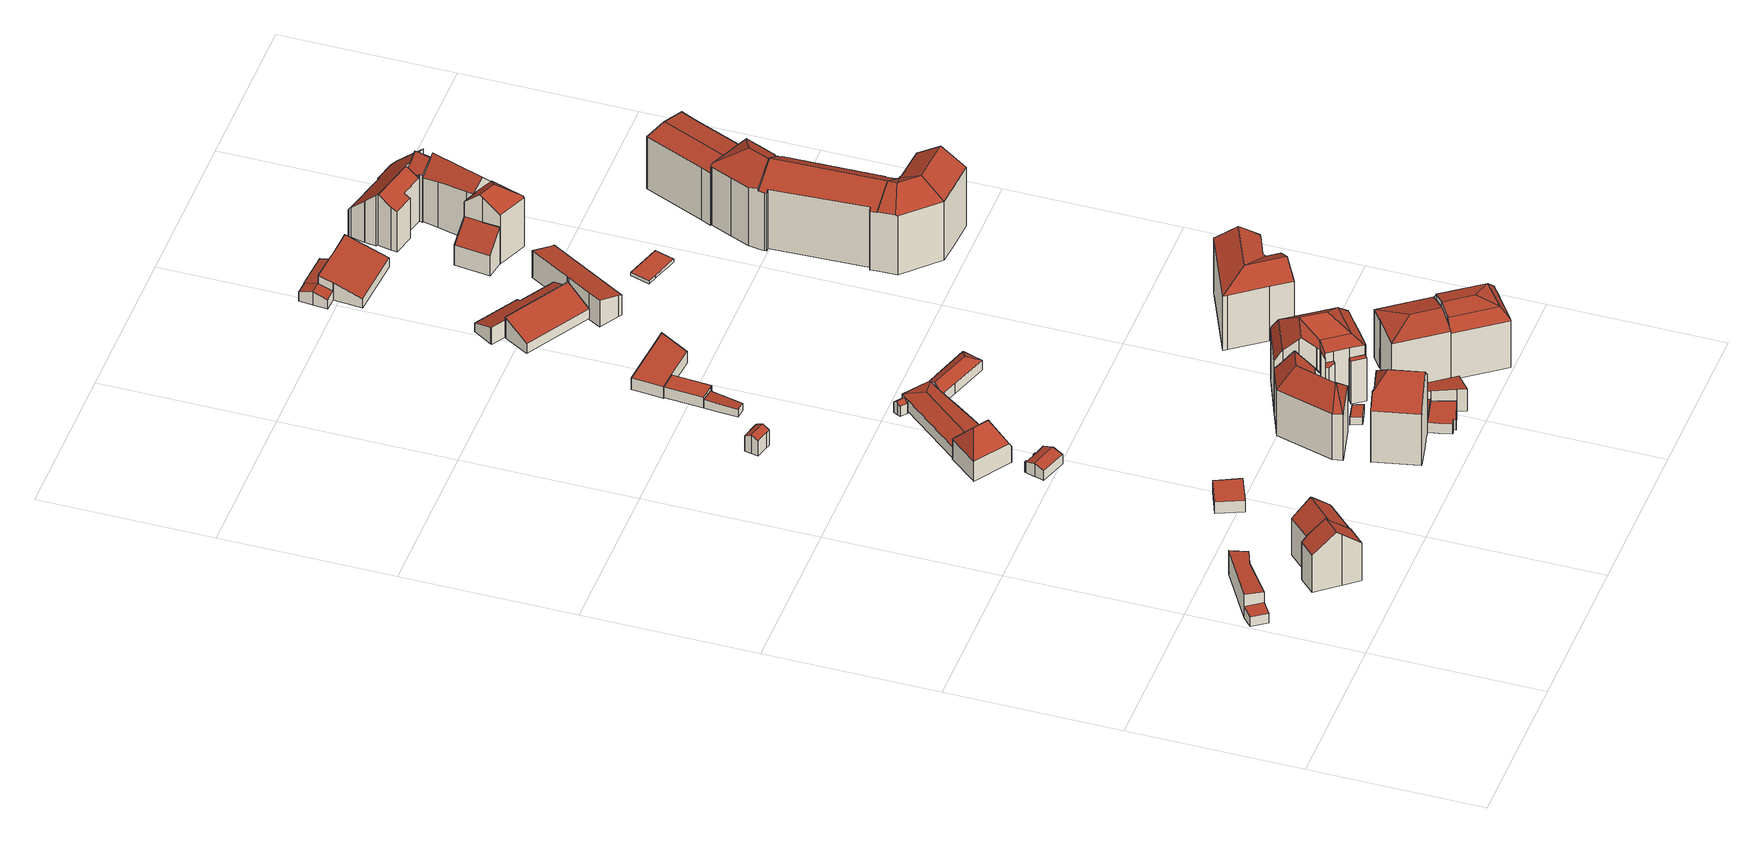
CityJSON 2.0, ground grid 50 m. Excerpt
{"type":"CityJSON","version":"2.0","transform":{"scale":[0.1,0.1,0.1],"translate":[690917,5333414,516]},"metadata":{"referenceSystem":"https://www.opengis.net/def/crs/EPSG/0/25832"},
"CityObjects":{
"building1":{"type":"Building","attributes":{"Gemeindeschluessel":"09162000","HoeheDach":"524.467","HoeheGrund":"516.421","Methode":"2000","NiedrigsteTraufeDesGebaeudes":"519.599","Geometrietyp2DReferenz":"3000","function":"31001_2000","roofType":"1000","measuredHeight":8.05},"geometry":[{"type":"MultiSurface","lod":"2","boundaries":[[[0,1,2,3,4]],[[5,3,2,6,7,8]],[[9,10,11,12]],[[13,14,10,9]],[[15,4,3,5]],[[5,8,13,9,12,16,15]],[[8,7,14,13]],[[17,11,10,14,7,6]],[[16,0,4,15]],[[12,11,17,1,0,16]],[[1,17,6,2]]],"semantics":{"surfaces":[{"type":"RoofSurface"},{"type":"WallSurface"},{"type":"GroundSurface"}],"values":[0,1,1,1,1,2,1,0,1,1,1]}}]},
"building2":{"type":"Building","attributes":{"Gemeindeschluessel":"09162000","HoeheDach":"535.260","HoeheGrund":"517.030","Methode":"2000","NiedrigsteTraufeDesGebaeudes":"529.413","Geometrietyp2DReferenz":"3000","function":"31001_1000","roofType":"3100","measuredHeight":18.23,"storeysAboveGround":1},"geometry":[{"type":"MultiSurface","lod":"2","boundaries":[[[18,19,20,21]],[[22,23,24,25,20,19]],[[26,27,28,29,30,23,22]],[[31,32,26,22,19,18]],[[33,30,34,35,36]],[[37,38,39,40,41,42,43,28,27]],[[29,43,42,41,44,34,30]],[[25,24,36,35,45,46,47]],[[30,33,36,24,23]],[[39,38,37,32,31,18,21,47,46,45,48,49,40]],[[37,27,26,32]],[[29,28,43]],[[34,44,41,40,49,48,45,35]],[[21,20,25,47]]],"semantics":{"surfaces":[{"type":"WallSurface"},{"type":"RoofSurface"},{"type":"GroundSurface"}],"values":[0,1,1,0,1,0,1,0,0,2,0,0,0,0]}}]},
"building3":{"type":"Building","attributes":{"Gemeindeschluessel":"09162000","HoeheDach":"520.704","HoeheGrund":"516.820","Methode":"1000","NiedrigsteTraufeDesGebaeudes":"520.704","Geometrietyp2DReferenz":"3000","function":"31001_2000","roofType":"1000","measuredHeight":3.88},"geometry":[{"type":"MultiSurface","lod":"2","boundaries":[[[50,51,52,53,54,55]],[[56,57,55,54]],[[58,59,57,56]],[[59,51,50,55,57]],[[58,52,51,59]],[[58,56,54,53,52]]],"semantics":{"surfaces":[{"type":"WallSurface"},{"type":"RoofSurface"},{"type":"GroundSurface"}],"values":[0,0,0,1,0,2]}}]},
"building4":{"type":"Building","attributes":{"Gemeindeschluessel":"09162000","HoeheDach":"521.294","HoeheGrund":"516.870","Methode":"1000","NiedrigsteTraufeDesGebaeudes":"520.237","Geometrietyp2DReferenz":"3000","function":"31001_9998","roofType":"3100","measuredHeight":4.42},"geometry":[{"type":"MultiSurface","lod":"2","boundaries":[[[60,61,62,63,64,65,66,67,68,69,70,71,72,73,74,75,76]],[[75,77,78,76]],[[61,60,76,78,79,80]],[[71,81,82,72]],[[72,82,83,73]],[[67,84,85,68]],[[62,86,87,63]],[[61,80,86,62]],[[79,78,77,88,83,82,81,89,90,85,84,91,92]],[[73,83,88,74]],[[68,85,90,69]],[[69,90,89,70]],[[70,89,81,71]],[[66,91,84,67]],[[74,88,77,75]],[[63,87,93,64]],[[86,80,79,92,93,87]],[[93,92,91,66,65,64]]],"semantics":{"surfaces":[{"type":"GroundSurface"},{"type":"WallSurface"},{"type":"RoofSurface"}],"values":[0,1,1,1,1,1,1,1,2,1,1,1,1,1,1,1,2,1]}}]},
"building5":{"type":"Building","attributes":{"Gemeindeschluessel":"09162000","HoeheDach":"526.590","HoeheGrund":"520.400","Methode":"2000","NiedrigsteTraufeDesGebaeudes":"525.522","Geometrietyp2DReferenz":"3000","function":"31001_9998","roofType":"3100","measuredHeight":6.19},"geometry":[{"type":"MultiSurface","lod":"2","boundaries":[[[94,95,96,97,98,99]],[[100,101,97,102]],[[103,104,105,106]],[[107,108,104,103]],[[99,98,108,107,109,110]],[[100,102,111,112,113,110,109,107,103,106]],[[112,111,96,95,94,113]],[[97,101,105,104,108,98]],[[96,111,102,97]],[[106,105,101,100]],[[113,94,99,110]]],"semantics":{"surfaces":[{"type":"RoofSurface"},{"type":"WallSurface"},{"type":"GroundSurface"}],"values":[0,1,1,1,1,2,1,0,1,1,1]}}]},
"building6":{"type":"Building","attributes":{"Gemeindeschluessel":"09162000","HoeheDach":"529.690","HoeheGrund":"516.952","Methode":"2000","NiedrigsteTraufeDesGebaeudes":"522.501","Geometrietyp2DReferenz":"3000","function":"31001_9998","roofType":"3200","measuredHeight":12.74,"storeysAboveGround":2},"geometry":[{"type":"MultiSurface","lod":"2","boundaries":[[[114,115,116,117,118]],[[119,120,121,122]],[[122,121,123,124]],[[125,126,127,124,123,117,116,115]],[[128,125,115,114,129,130]],[[114,118,131,132,129]],[[131,133,132]],[[118,117,123,121,120,133,131]],[[127,126,125,128,130,134,135,119,122,124]],[[129,132,133,120,119,135,134,130]]],"semantics":{"surfaces":[{"type":"RoofSurface"},{"type":"WallSurface"},{"type":"GroundSurface"}],"values":[0,1,1,1,1,0,0,0,2,1]}}]},
"building7":{"type":"Building","attributes":{"Gemeindeschluessel":"09162000","HoeheDach":"542.170","HoeheGrund":"517.030","Methode":"2000","NiedrigsteTraufeDesGebaeudes":"534.368","Geometrietyp2DReferenz":"3000","function":"31001_1000","roofType":"3200","measuredHeight":25.14,"storeysAboveGround":5},"geometry":[{"type":"MultiSurface","lod":"2","boundaries":[[[136,137,138,139]],[[140,141,142,143]],[[144,145,146,147,148]],[[139,149,150,151,152,153,154,155,140,143,156,157,136]],[[142,158,159,157,156,143]],[[148,147,141,140,155,154]],[[139,138,160,149]],[[157,159,137,136]],[[161,150,149,160]],[[145,162,161,160,138,137,159,158,146]],[[146,158,142,141,147]],[[153,144,148,154]],[[153,152,151,150,161,162,145,144]]],"semantics":{"surfaces":[{"type":"WallSurface"},{"type":"RoofSurface"},{"type":"GroundSurface"}],"values":[0,0,1,2,0,0,0,0,0,1,1,0,0]}}]},
"building8":{"type":"Building","attributes":{"Gemeindeschluessel":"09162000","HoeheDach":"522.846","HoeheGrund":"517.237","Methode":"1000","NiedrigsteTraufeDesGebaeudes":"520.453","Geometrietyp2DReferenz":"3000","function":"31001_9998","roofType":"3200","measuredHeight":5.61},"geometry":[{"type":"MultiSurface","lod":"2","boundaries":[[[163,164,165,166,167,168,169,170,171,172,173,174,175]],[[176,177,178,179,180,181,182,183,184]],[[184,183,185,186,187,188]],[[164,163,175,189,182,181]],[[183,182,189,185]],[[168,167,178,177,176,169]],[[172,187,186,173]],[[164,181,180,165]],[[170,169,176,184,188,171]],[[167,166,165,180,179,178]],[[171,188,187,172]],[[186,185,174,173]],[[174,185,189,175]]],"semantics":{"surfaces":[{"type":"GroundSurface"},{"type":"RoofSurface"},{"type":"WallSurface"}],"values":[0,1,1,2,1,2,2,2,2,2,2,2,2]}}]},
"building9":{"type":"Building","attributes":{"Gemeindeschluessel":"09162000","HoeheDach":"538.183","HoeheGrund":"516.887","Methode":"2000","NiedrigsteTraufeDesGebaeudes":"530.483","Geometrietyp2DReferenz":"3000","function":"31001_1000","roofType":"3100","measuredHeight":21.3,"storeysAboveGround":5},"geometry":[{"type":"MultiSurface","lod":"2","boundaries":[[[190,191,192,193,194]],[[195,196,197,198,199]],[[200,201,202,203]],[[204,205,203,202]],[[195,199,206,207]],[[208,209,210,211]],[[205,196,195,207,212,208,211,213,191,190,214,215,216,200,203]],[[205,204,197,196]],[[216,217,201,200]],[[206,218,219]],[[213,220,192,191]],[[221,218,206,199]],[[218,222,219]],[[207,206,219,212]],[[211,210,220,213]],[[221,223,210,209]],[[215,224,217,216]],[[221,209,222,218]],[[225,214,190,194]],[[199,198,223,221]],[[214,225,224,215]],[[210,223,193,192,220]],[[208,212,219,222,209]],[[225,194,193,223,198,197,204,202,201,217,224]]],"semantics":{"surfaces":[{"type":"WallSurface"},{"type":"GroundSurface"},{"type":"RoofSurface"}],"values":[0,0,0,0,0,0,1,0,0,2,0,2,0,0,0,2,0,2,0,2,0,2,0,2]}}]},
"building10":{"type":"Building","attributes":{"Gemeindeschluessel":"09162000","HoeheDach":"522.660","HoeheGrund":"519.900","Methode":"1000","NiedrigsteTraufeDesGebaeudes":"522.248","Geometrietyp2DReferenz":"3000","function":"31001_2000","roofType":"9999","measuredHeight":2.76},"geometry":[{"type":"MultiSurface","lod":"2","boundaries":[[[226,227,228,229,230,231]],[[232,233,234,235,236,237]],[[237,227,226,232]],[[231,230,229,235,234,233]],[[228,227,237,236,235,229]],[[232,226,231,233]]],"semantics":{"surfaces":[{"type":"RoofSurface"},{"type":"GroundSurface"},{"type":"WallSurface"}],"values":[0,1,2,2,2,2]}}]},
"building11":{"type":"Building","attributes":{"Gemeindeschluessel":"09162000","HoeheDach":"520.534","HoeheGrund":"517.150","Methode":"1000","NiedrigsteTraufeDesGebaeudes":"520.534","Geometrietyp2DReferenz":"3000","function":"31001_2000","roofType":"1000","measuredHeight":3.38},"geometry":[{"type":"MultiSurface","lod":"2","boundaries":[[[238,239,240,241]],[[242,243,244,245]],[[241,246,247,248,249,250,242,245,251,252,238]],[[248,247,246,253,254,255]],[[241,240,253,246]],[[250,249,248,255,256,257,243,242]],[[252,258,239,238]],[[244,259,258,252,251,245]],[[257,256,255,254,253,240,239,258,259,244,243]]],"semantics":{"surfaces":[{"type":"WallSurface"},{"type":"GroundSurface"},{"type":"RoofSurface"}],"values":[0,0,1,0,0,0,0,0,2]}}]},
"building12":{"type":"Building","attributes":{"Gemeindeschluessel":"09162000","HoeheDach":"521.279","HoeheGrund":"516.957","Methode":"2000","NiedrigsteTraufeDesGebaeudes":"520.142","Geometrietyp2DReferenz":"3000","function":"31001_2000","roofType":"2100","measuredHeight":4.32},"geometry":[{"type":"MultiSurface","lod":"2","boundaries":[[[260,261,262,263]],[[264,265,266,267]],[[261,267,266,262]],[[260,263,268,269]],[[150,270,271,272]],[[149,273,265,264]],[[269,268,271,270]],[[272,271,268,263,262,266,265,273]],[[149,150,272,273]],[[150,149,264,267,261,260,269,270]]],"semantics":{"surfaces":[{"type":"WallSurface"},{"type":"RoofSurface"},{"type":"GroundSurface"}],"values":[0,0,0,0,0,0,0,1,0,2]}}]},
"building13":{"type":"Building","attributes":{"Gemeindeschluessel":"09162000","HoeheDach":"520.668","HoeheGrund":"516.450","Methode":"1000","NiedrigsteTraufeDesGebaeudes":"519.658","Geometrietyp2DReferenz":"3000","function":"31001_2000","roofType":"3100","measuredHeight":4.22},"geometry":[{"type":"MultiSurface","lod":"2","boundaries":[[[274,275,276,277,278,279,280,281,282,283]],[[284,285,286,287,278,277]],[[279,278,287,288,289,280]],[[290,291,284,277,276,275]],[[288,287,286,292,293,289]],[[285,284,291,290,294,295,296,297,298,293,292,286]],[[283,282,281,297,296,295]],[[281,280,289,293,298,297]],[[294,290,275,274,283,295]]],"semantics":{"surfaces":[{"type":"RoofSurface"},{"type":"WallSurface"},{"type":"GroundSurface"}],"values":[0,1,0,1,1,2,1,1,1]}}]},
"building14":{"type":"Building","attributes":{"Gemeindeschluessel":"09162000","HoeheDach":"519.470","HoeheGrund":"516.883","Methode":"1000","NiedrigsteTraufeDesGebaeudes":"519.470","Geometrietyp2DReferenz":"3000","function":"31001_2000","roofType":"1000","measuredHeight":2.59},"geometry":[{"type":"MultiSurface","lod":"2","boundaries":[[[299,300,301,302]],[[302,301,303,304]],[[299,302,304,305]],[[299,305,306,300]],[[306,303,301,300]],[[303,306,305,304]]],"semantics":{"surfaces":[{"type":"GroundSurface"},{"type":"WallSurface"},{"type":"RoofSurface"}],"values":[0,1,1,1,1,2]}}]},
"building15":{"type":"Building","attributes":{"Gemeindeschluessel":"09162000","HoeheDach":"523.440","HoeheGrund":"519.920","Methode":"1000","NiedrigsteTraufeDesGebaeudes":"523.440","Geometrietyp2DReferenz":"3000","function":"31001_2000","roofType":"1000","measuredHeight":3.52},"geometry":[{"type":"MultiSurface","lod":"2","boundaries":[[[307,308,309,310,311]],[[237,307,311,235]],[[312,309,308,313]],[[235,311,310,314]],[[235,314,312,313,237]],[[314,310,309,312]],[[313,308,307,237]]],"semantics":{"surfaces":[{"type":"RoofSurface"},{"type":"WallSurface"},{"type":"GroundSurface"}],"values":[0,1,1,1,2,1,1]}}]},
"building16":{"type":"Building","attributes":{"Gemeindeschluessel":"09162000","HoeheDach":"531.450","HoeheGrund":"516.950","Methode":"1000","NiedrigsteTraufeDesGebaeudes":"531.450","Geometrietyp2DReferenz":"3000","function":"51009_1610","roofType":"1000","measuredHeight":14.5},"geometry":[{"type":"MultiSurface","lod":"2","boundaries":[[[315,316,317,318]],[[316,319,320,321,317]],[[322,319,316,315]],[[323,321,320,324]],[[324,320,319,322]],[[318,317,321,323]],[[318,323,324,322,315]]],"semantics":{"surfaces":[{"type":"WallSurface"},{"type":"RoofSurface"},{"type":"GroundSurface"}],"values":[0,1,0,0,0,0,2]}}]},
"building17":{"type":"Building","attributes":{"Gemeindeschluessel":"09162000","HoeheDach":"524.380","HoeheGrund":"516.889","Methode":"2000","NiedrigsteTraufeDesGebaeudes":"523.549","Geometrietyp2DReferenz":"3000","function":"31001_1000","roofType":"9999","measuredHeight":7.49,"storeysAboveGround":2},"geometry":[{"type":"MultiSurface","lod":"2","boundaries":[[[325,326,327,328,329,330,331,332]],[[325,333,334,326]],[[335,328,327,336]],[[337,329,328,335]],[[334,333,338,339,340,337,335,336]],[[340,330,329,337]],[[336,327,326,334]],[[333,325,332,338]],[[339,331,330,340]],[[338,332,331,339]]],"semantics":{"surfaces":[{"type":"RoofSurface"},{"type":"WallSurface"},{"type":"GroundSurface"}],"values":[0,1,1,1,2,1,1,1,1,1]}}]},
"building18":{"type":"Building","attributes":{"Gemeindeschluessel":"09162000","HoeheDach":"531.400","HoeheGrund":"516.900","Methode":"1000","NiedrigsteTraufeDesGebaeudes":"531.400","Geometrietyp2DReferenz":"3000","function":"51009_1610","roofType":"1000","measuredHeight":14.5},"geometry":[{"type":"MultiSurface","lod":"2","boundaries":[[[341,342,343,344]],[[345,346,347,348]],[[347,346,343,342]],[[348,347,342,341]],[[341,344,345,348]],[[344,343,346,345]]],"semantics":{"surfaces":[{"type":"WallSurface"},{"type":"RoofSurface"},{"type":"GroundSurface"}],"values":[0,0,1,0,2,0]}}]},
"building19":{"type":"Building","attributes":{"Gemeindeschluessel":"09162000","HoeheDach":"523.468","HoeheGrund":"519.610","Methode":"1000","NiedrigsteTraufeDesGebaeudes":"523.468","Geometrietyp2DReferenz":"3000","function":"31001_2000","roofType":"1000","measuredHeight":3.86,"storeysAboveGround":1},"geometry":[{"type":"MultiSurface","lod":"2","boundaries":[[[349,350,351,352,353,354]],[[355,356,349,354]],[[357,358,356,355]],[[359,360,352,351]],[[357,360,359,358]],[[356,358,359,351,350,349]],[[357,355,354,353,352,360]]],"semantics":{"surfaces":[{"type":"WallSurface"},{"type":"RoofSurface"},{"type":"GroundSurface"}],"values":[0,0,0,0,0,1,2]}}]},
"building20":{"type":"Building","attributes":{"Gemeindeschluessel":"09162000","HoeheDach":"522.516","HoeheGrund":"517.270","Methode":"2000","NiedrigsteTraufeDesGebaeudes":"520.574","Geometrietyp2DReferenz":"3000","function":"31001_9998","roofType":"3200","measuredHeight":5.25,"storeysAboveGround":1},"geometry":[{"type":"MultiSurface","lod":"2","boundaries":[[[361,362,363,364,365]],[[366,367,368,369]],[[370,361,365,371,372,373]],[[374,361,370,375]],[[365,364,368,367,371]],[[364,363,376,377,369,368]],[[372,371,367,366,378,379]],[[375,370,373,380]],[[380,373,372,379]],[[381,374,375,380,379,378,366,369,377,376]],[[381,362,361,374]],[[376,363,362,381]]],"semantics":{"surfaces":[{"type":"RoofSurface"},{"type":"WallSurface"},{"type":"GroundSurface"}],"values":[0,1,0,1,0,1,1,1,1,2,1,1]}}]},
"building21":{"type":"Building","attributes":{"Gemeindeschluessel":"09162000","HoeheDach":"542.440","HoeheGrund":"516.903","Methode":"2000","NiedrigsteTraufeDesGebaeudes":"534.382","Geometrietyp2DReferenz":"3000","function":"31001_1000","roofType":"3100","measuredHeight":25.54,"storeysAboveGround":7},"geometry":[{"type":"MultiSurface","lod":"2","boundaries":[[[382,383,384,385]],[[386,387,388,389]],[[344,390,391,324]],[[392,393,394,395]],[[396,385,384,397,398]],[[399,400,401,402]],[[401,403,404,402]],[[215,405,406,214]],[[407,408,409,410,345,344,324,323,411,386,389,200,216,215,214,190,191,213,412,413,399,402,404,414,415,382,385,396,416,417]],[[418,419,400,420,421,422]],[[423,424,409,408]],[[425,397,384,383,426,427,403,401,400,419]],[[216,428,405,215]],[[391,390,429,395,394,430]],[[425,392,395]],[[413,420,400,399]],[[431,432,407,417]],[[416,433,431,417]],[[407,432,423,408]],[[213,191,434,418,422]],[[435,436,388,387,437,438,430,394]],[[420,413,412,421]],[[414,427,426,415]],[[396,398,433,416]],[[190,439,434,191]],[[392,425,419,393]],[[389,388,436,200]],[[418,434,439,440,393,419]],[[429,390,344,345]],[[213,422,421,412]],[[426,383,382,415]],[[404,403,427,414]],[[411,437,387,386]],[[440,406,405,428,435,394,393]],[[437,411,323,438]],[[391,430,438,323,324]],[[345,410,441,429]],[[190,214,406,440,439]],[[409,424,441,410]],[[216,200,436,435,428]],[[423,432,431,433,398,397,425,395,429,441,424]]],"semantics":{"surfaces":[{"type":"WallSurface"},{"type":"RoofSurface"},{"type":"GroundSurface"}],"values":[0,0,0,1,0,0,0,0,2,1,0,1,0,1,1,0,0,0,0,0,1,0,0,0,0,1,0,1,0,0,0,0,0,1,0,0,0,0,0,0,1]}}]},
"building22":{"type":"Building","attributes":{"Gemeindeschluessel":"09162000","HoeheDach":"528.490","HoeheGrund":"516.880","Methode":"2000","NiedrigsteTraufeDesGebaeudes":"528.490","Geometrietyp2DReferenz":"3000","function":"51009_1610","roofType":"1000","measuredHeight":11.61},"geometry":[{"type":"MultiSurface","lod":"2","boundaries":[[[407,442,443,444]],[[408,445,442,407]],[[408,407,444,446]],[[446,447,445,408]],[[444,443,447,446]],[[447,443,442,445]]],"semantics":{"surfaces":[{"type":"WallSurface"},{"type":"GroundSurface"},{"type":"RoofSurface"}],"values":[0,0,1,0,0,2]}}]},
"building23":{"type":"Building","attributes":{"Gemeindeschluessel":"09162000","HoeheDach":"535.416","HoeheGrund":"516.783","Methode":"1000","NiedrigsteTraufeDesGebaeudes":"533.184","Geometrietyp2DReferenz":"3000","function":"31001_1000","roofType":"3200","measuredHeight":18.63,"storeysAboveGround":4},"geometry":[{"type":"MultiSurface","lod":"2","boundaries":[[[448,449,450,451]],[[452,453,454,455,456]],[[457,458,459,456,455]],[[451,450,460,461]],[[461,460,462,463]],[[464,465,466,458,457,467,468,448,451,461,463]],[[468,469,449,448]],[[468,467,454,453,469]],[[470,471,472,473,452,456,459]],[[473,462,460,450,449,469,453,452]],[[465,471,470,466]],[[464,472,471,465]],[[464,463,462,473,472]],[[457,455,454,467]],[[466,470,459,458]]],"semantics":{"surfaces":[{"type":"WallSurface"},{"type":"RoofSurface"},{"type":"GroundSurface"}],"values":[0,1,0,0,0,2,0,0,1,1,0,0,0,0,0]}}]},
"building24":{"type":"Building","attributes":{"Gemeindeschluessel":"09162000","HoeheDach":"537.464","HoeheGrund":"516.698","Methode":"2000","NiedrigsteTraufeDesGebaeudes":"532.411","Geometrietyp2DReferenz":"3000","function":"31001_1000","roofType":"3200","measuredHeight":20.77,"storeysAboveGround":4},"geometry":[{"type":"MultiSurface","lod":"2","boundaries":[[[474,475,476,477]],[[478,479,480,481]],[[482,483,484,485,486]],[[487,488,489,479,478]],[[490,491,492,493,494]],[[492,491,482,486,495]],[[496,497,498,499]],[[496,500,495,486,497]],[[489,494,493,500,496,499,501,474,477,480,479]],[[502,483,482]],[[477,476,481,480]],[[474,501,503,504,475]],[[489,488,490,494]],[[485,498,497,486]],[[483,502,504,503,484]],[[490,488,487,502,482,491]],[[492,495,500,493]],[[478,481,476,475,504,502,487]],[[501,499,498,485,484,503]]],"semantics":{"surfaces":[{"type":"WallSurface"},{"type":"RoofSurface"},{"type":"GroundSurface"}],"values":[0,0,1,0,0,1,0,0,2,1,0,0,0,1,1,1,0,1,0]}}]},
"building25":{"type":"Building","attributes":{"Gemeindeschluessel":"09162000","HoeheDach":"526.860","HoeheGrund":"519.840","Methode":"2000","NiedrigsteTraufeDesGebaeudes":"522.691","Geometrietyp2DReferenz":"3000","function":"31001_3065","roofType":"2200","measuredHeight":7.02,"storeysAboveGround":2},"geometry":[{"type":"MultiSurface","lod":"2","boundaries":[[[505,506,507,508]],[[509,510,511,512]],[[513,514,515,509,512,516,517,518,519,520,521,522,523,505,508]],[[520,524,525,521]],[[519,526,524,520]],[[523,527,506,505]],[[521,525,528,522]],[[516,529,530,517]],[[508,507,531,513]],[[509,515,514,532,533,534,510]],[[535,536,534,533]],[[512,511,529,516]],[[530,536,535,526,519,518,517]],[[513,531,532,514]],[[511,510,534,536,530,529]],[[526,535,533,532,531,507,506,527,528,525,524]],[[522,528,527,523]]],"semantics":{"surfaces":[{"type":"WallSurface"},{"type":"GroundSurface"},{"type":"RoofSurface"}],"values":[0,0,1,0,0,0,0,0,0,0,0,0,0,0,2,2,0]}}]},
"building26":{"type":"Building","attributes":{"Gemeindeschluessel":"09162000","HoeheDach":"538.760","HoeheGrund":"516.692","Methode":"2000","NiedrigsteTraufeDesGebaeudes":"535.181","Geometrietyp2DReferenz":"3000","function":"31001_9998","roofType":"3100","measuredHeight":22.07,"storeysAboveGround":6},"geometry":[{"type":"MultiSurface","lod":"2","boundaries":[[[537,538,539,540]],[[541,542,543,544,545]],[[546,547,548,549]],[[550,551,552,553,554]],[[555,556,552,551]],[[557,558,559,554,553,541]],[[550,554,559,560]],[[561,562,563,564]],[[544,565,566,545]],[[560,559,558,567]],[[550,560,567,568,537,540,561,564,566,565,569,546,549,570,555,551]],[[549,548,571,570]],[[565,544,543,569]],[[564,563,545,566]],[[570,571,556,555]],[[562,561,540,539]],[[557,541,545,563,562,539,538,572]],[[568,572,538,537]],[[568,567,558,557,572]],[[541,553,552,556,571,548,547,542]],[[546,569,543,542,547]]],"semantics":{"surfaces":[{"type":"WallSurface"},{"type":"RoofSurface"},{"type":"GroundSurface"}],"values":[0,1,0,0,0,1,0,0,0,0,2,0,0,0,0,0,1,0,0,1,0]}}]},
"building27":{"type":"Building","attributes":{"Gemeindeschluessel":"09162000","HoeheDach":"528.521","HoeheGrund":"519.380","Methode":"1000","NiedrigsteTraufeDesGebaeudes":"526.173","Geometrietyp2DReferenz":"3000","function":"31001_9998","roofType":"2100","measuredHeight":9.14,"storeysAboveGround":3},"geometry":[{"type":"MultiSurface","lod":"2","boundaries":[[[573,574,575,576]],[[577,578,579,580]],[[576,575,581,582]],[[583,584,585,579,578,586,587,588,581,575,574]],[[582,581,588,589]],[[590,584,583,591]],[[580,579,585,592]],[[592,585,584,590]],[[573,576,582,589,593,594,577,580,592,590,591]],[[591,583,574,573]],[[587,586,578,577,594,593]],[[589,588,587,593]]],"semantics":{"surfaces":[{"type":"WallSurface"},{"type":"RoofSurface"},{"type":"GroundSurface"}],"values":[0,0,0,1,0,0,0,0,2,0,0,0]}}]},
"building28":{"type":"Building","attributes":{"Gemeindeschluessel":"09162000","HoeheDach":"526.553","HoeheGrund":"519.470","Methode":"2000","NiedrigsteTraufeDesGebaeudes":"522.486","Geometrietyp2DReferenz":"3000","function":"31001_3065","roofType":"2100","measuredHeight":7.08,"storeysAboveGround":2},"geometry":[{"type":"MultiSurface","lod":"2","boundaries":[[[595,596,597,598]],[[599,600,601,602]],[[603,604,605,606]],[[607,608,605,604,609,610,611,612]],[[613,612,611,614]],[[611,610,609,615,616]],[[603,598,597,617,604]],[[618,619,613,614,620,621,601,600,622,595,598,603,606]],[[606,605,608,618]],[[623,602,601,621]],[[616,615,623,624]],[[615,599,602,623]],[[619,607,612,613]],[[618,608,607,619]],[[614,611,616,624,620]],[[617,597,596,625,599,615]],[[622,625,596,595]],[[620,624,623,621]],[[615,609,604,617]],[[600,599,625,622]]],"semantics":{"surfaces":[{"type":"WallSurface"},{"type":"RoofSurface"},{"type":"GroundSurface"}],"values":[0,0,0,1,0,0,0,2,0,0,1,1,0,0,0,1,0,0,0,0]}}]},
"building29":{"type":"Building","attributes":{"Gemeindeschluessel":"09162000","HoeheDach":"531.484","HoeheGrund":"519.060","Methode":"1000","NiedrigsteTraufeDesGebaeudes":"525.886","Geometrietyp2DReferenz":"3000","function":"31001_1000","roofType":"2100","measuredHeight":12.42,"storeysAboveGround":2},"geometry":[{"type":"MultiSurface","lod":"2","boundaries":[[[626,627,628,629,630]],[[627,626,631,632]],[[633,634,629,628]],[[627,632,633,628]],[[635,630,629,634]],[[632,631,635,634,633]],[[626,630,635,631]]],"semantics":{"surfaces":[{"type":"GroundSurface"},{"type":"WallSurface"},{"type":"RoofSurface"}],"values":[0,1,1,1,1,2,1]}}]},
"building30":{"type":"Building","attributes":{"Gemeindeschluessel":"09162000","HoeheDach":"517.156","HoeheGrund":"516.156","Methode":"2000","NiedrigsteTraufeDesGebaeudes":"517.156","Geometrietyp2DReferenz":"3000","function":"53001_1800","roofType":"1000","measuredHeight":1},"geometry":[{"type":"MultiSurface","lod":"2","boundaries":[[[636,637,638,639]],[[636,639,640,641,642,643,644,645,646,647]],[[647,648,637,636]],[[638,649,643,642,641,640,639]],[[650,649,638,637,648]],[[650,648,647,646,645,644]],[[643,649,650,644]]],"semantics":{"surfaces":[{"type":"WallSurface"},{"type":"GroundSurface"},{"type":"RoofSurface"}],"values":[0,1,0,0,2,0,0]}}]},
"building31":{"type":"Building","attributes":{"Gemeindeschluessel":"09162000","HoeheDach":"540.410","HoeheGrund":"518.940","Methode":"2000","NiedrigsteTraufeDesGebaeudes":"533.724","Geometrietyp2DReferenz":"3000","function":"31001_1000","roofType":"3100","measuredHeight":21.47,"storeysAboveGround":4},"geometry":[{"type":"MultiSurface","lod":"2","boundaries":[[[651,652,653,654,655,656,657,658]],[[659,651,658,660]],[[661,662,660]],[[663,664,665,666,667,668]],[[660,658,657,669,670,671,672,673,674,661]],[[675,676,677,678,652,651,679,680]],[[666,665,681,682]],[[683,655,654,684]],[[685,686,663,668]],[[687,688,686,685]],[[688,687,689,690,691,692]],[[692,691,693,694,680,679,695]],[[670,669,657,656,696,697,698,699,700,671]],[[675,680,694,701]],[[702,653,652,678]],[[688,692,695,664,663,686]],[[701,694,693,703]],[[682,681,704,705]],[[706,673,672,707]],[[703,693,691,690]],[[707,672,671,700]],[[684,654,653,702]],[[696,656,655,683]],[[704,662,661,674,673,706,708,709,705]],[[695,679,651,659,660,662,704,681,665,664]],[[683,684,702,678,677,676,675,701,703,690,689,687,685,668,667,666,682,705,709,708,706,707,700,699,698,697,696]]],"semantics":{"surfaces":[{"type":"RoofSurface"},{"type":"WallSurface"},{"type":"GroundSurface"}],"values":[0,1,1,1,0,1,1,1,1,1,1,0,1,1,1,0,1,1,1,1,1,1,1,1,0,2]}}]},
"building32":{"type":"Building","attributes":{"Gemeindeschluessel":"09162000","HoeheDach":"538.114","HoeheGrund":"518.580","Methode":"2000","NiedrigsteTraufeDesGebaeudes":"527.274","Geometrietyp2DReferenz":"3000","function":"31001_1000","roofType":"2100","measuredHeight":19.53,"storeysAboveGround":5},"geometry":[{"type":"MultiSurface","lod":"2","boundaries":[[[710,711,712,713,714,715]],[[716,717,718,719]],[[720,721,722,723]],[[717,724,725,726,710,715,727,718]],[[728,729,721,720]],[[725,730,726]],[[731,732,733,734,735,736]],[[737,738,739,740,741,742,743,744,745,716,719,746,747,748,749,750,751,752,753,754,755,756,757,728,720,723,758]],[[753,759,760,754]],[[761,762,729,728,757,756,755,763]],[[758,764,765,737]],[[723,722,764,758]],[[751,766,767,752]],[[711,710,726]],[[742,768,769,743]],[[754,760,763,755]],[[735,734,770,712]],[[745,724,717,716]],[[741,740,739,732,731,736,768,742]],[[744,743,769,730,725,724,745]],[[727,715,714,771,748,747,746]],[[752,767,759,753]],[[771,714,713,712,770,734,772,765,764,722,721,729,762,761,763,760,759,767,766,773,774]],[[733,772,734]],[[769,768,736,735,712,711,726,730]],[[774,773,766,751,750,749]],[[748,771,774,749]],[[719,718,727,746]],[[733,732,739,738,737,765,772]]],"semantics":{"surfaces":[{"type":"WallSurface"},{"type":"RoofSurface"},{"type":"GroundSurface"}],"values":[0,0,0,1,0,0,1,2,0,0,0,0,0,0,0,0,0,0,0,0,0,0,1,0,1,0,0,0,0]}}]},
"building33":{"type":"Building","attributes":{"Gemeindeschluessel":"09162000","HoeheDach":"542.120","HoeheGrund":"516.990","Methode":"2000","NiedrigsteTraufeDesGebaeudes":"536.575","Geometrietyp2DReferenz":"3000","function":"31001_1000","roofType":"3100","measuredHeight":25.13,"storeysAboveGround":4},"geometry":[{"type":"MultiSurface","lod":"2","boundaries":[[[775,776,777]],[[778,779,780,781,782,783]],[[784,785,786,787,788,789,790,791,792,793,794,795,796,797,798,799,800,801,802,803,804,805,806,807,808,809,810,811,812,813,814,815,816,817,818,819,820,821,822,823,824,825]],[[826,783,782,827,828]],[[829,830,831,832,833,834,835,836,837,838]],[[839,840,841,842,843,844,845,846,847,830,829]],[[819,848,849,820]],[[824,850,851,825]],[[786,785,779,778,783,787]],[[828,827,852,777,776]],[[853,854,855]],[[806,856,857,807]],[[858,855,854,859,849,848,860,861,862,863,864,865]],[[791,866,867,792]],[[795,794,793,868,869,870]],[[800,836,835,801]],[[811,845,844,812]],[[832,831,856,806,805,804,803,833]],[[818,860,848,819]],[[802,834,833,803]],[[801,835,834,802]],[[869,868,867,866,775,777,865,864,839,871,872,873,874,870]],[[864,863,841,840,839]],[[807,857,875,808]],[[810,809,808,875,847,846]],[[871,839,829,838,872]],[[792,867,868,793]],[[816,815,814,842,841,863,862]],[[790,789,788,826,828,776,775,866,791]],[[874,873,872,838,837,836,800,799,798,797,796]],[[816,862,861,817]],[[810,846,845,811]],[[812,844,843,813]],[[820,849,859,821]],[[830,847,875,857,856,831]],[[782,876,827]],[[876,877,853,855,858]],[[817,861,860,818]],[[795,870,874,796]],[[779,785,784,825,851,780]],[[854,853,877,850,824,823,822,821,859]],[[781,780,851,850,877,876,782]],[[852,858,865,777]],[[876,858,852,827]],[[787,783,826,788]],[[813,843,842,814]]],"semantics":{"surfaces":[{"type":"WallSurface"},{"type":"RoofSurface"},{"type":"GroundSurface"}],"values":[0,1,2,1,1,1,0,0,0,1,1,0,1,0,0,0,0,0,0,0,0,1,0,0,0,0,0,0,0,0,0,0,0,0,1,1,0,0,0,0,0,1,0,1,0,0]}}]},
"building34":{"type":"Building","attributes":{"Gemeindeschluessel":"09162000","HoeheDach":"521.404","HoeheGrund":"517.030","Methode":"1000","NiedrigsteTraufeDesGebaeudes":"521.404","Geometrietyp2DReferenz":"3000","function":"51009_1610","roofType":"1000","measuredHeight":4.37},"geometry":[{"type":"MultiSurface","lod":"2","boundaries":[[[878,879,880,881]],[[882,880,879,883,884,885,886]],[[812,811,810,887,878,881,888]],[[812,886,885,811]],[[881,880,882,888]],[[887,883,879,878]],[[811,885,884,810]],[[810,884,883,887]],[[888,882,886,812]]],"semantics":{"surfaces":[{"type":"WallSurface"},{"type":"RoofSurface"},{"type":"GroundSurface"}],"values":[0,1,2,0,0,0,0,0,0]}}]},
"building35":{"type":"Building","attributes":{"Gemeindeschluessel":"09162000","HoeheDach":"535.348","HoeheGrund":"516.720","Methode":"1000","NiedrigsteTraufeDesGebaeudes":"534.412","Geometrietyp2DReferenz":"3000","function":"31001_9998","roofType":"3100","measuredHeight":18.63,"storeysAboveGround":5},"geometry":[{"type":"MultiSurface","lod":"2","boundaries":[[[889,890,891,892]],[[893,894,895,896,897,898]],[[899,900,901,902,903,904]],[[901,900,905,906]],[[894,907,906,905,908,895]],[[898,897,890,889]],[[897,896,899,904,891,890]],[[906,907,894,893,898,889,892,903,902,901]],[[892,891,904,903]],[[895,908,905,900,899,896]]],"semantics":{"surfaces":[{"type":"WallSurface"},{"type":"RoofSurface"},{"type":"GroundSurface"}],"values":[0,0,0,0,0,0,1,2,0,1]}}]}
},
"vertices":[
[37,279,36],[68,302,43],[35,347,43],[35,346,43],[7,321,36],[35,346,4],[35,347,85],[193,441,85],[193,441,4],[165,375,4],[165,375,79],[69,303,78],[69,303,4],[213,393,4],[213,393,78],[7,321,4],[37,279,4],[68,302,78],
[183,208,10],[183,208,137],[226,251,137],[226,251,10],[227,155,193],[272,201,193],[243,237,156],[243,236,156],[235,145,183],[271,101,137],[316,147,137],[288,182,173],[279,193,184],[227,155,10],[235,145,10],[272,201,175],[354,269,184],[312,308,135],[243,237,136],[271,101,10],[316,147,10],[391,224,10],[396,229,10],[396,229,134],[391,224,134],[316,147,134],[358,265,180],[312,308,10],[243,237,10],[243,236,10],[354,269,10],[358,265,10],
[522,525,47],[527,514,47],[527,514,8],[522,525,8],[494,586,8],[494,586,47],[412,553,8],[412,553,47],[442,479,8],[442,479,47],
[485,1023,9],[485,1022,9],[477,993,9],[397,1019,9],[406,1046,9],[406,1048,9],[414,1074,9],[415,1077,9],[422,1075,9],[421,1071,9],[452,1062,9],[453,1066,9],[459,1064,9],[458,1060,9],[486,1052,9],[487,1055,9],[494,1053,9],[487,1055,42],[494,1053,42],[485,1023,53],[485,1022,53],[453,1066,42],[459,1064,42],[458,1060,44],[415,1077,43],[422,1075,43],[477,993,42],[397,1019,42],[486,1052,44],[452,1062,44],[421,1071,44],[414,1074,44],[406,1048,53],[406,1046,52],
[257,1735,95],[265,1733,95],[269,1732,95],[275,1753,106],[222,1766,106],[217,1745,95],[279,1769,44],[279,1769,98],[275,1753,44],[227,1786,44],[227,1786,95],[280,1773,95],[280,1773,44],[222,1767,44],[222,1767,105],[222,1766,44],[217,1745,44],[269,1732,44],[265,1733,44],[257,1735,44],
[434,1126,77],[440,1122,65],[473,1172,77],[495,1205,85],[440,1186,137],[406,1273,10],[406,1273,77],[452,1242,77],[452,1242,10],[499,1210,77],[499,1210,10],[440,1122,10],[473,1172,10],[495,1205,10],[434,1126,10],[336,1191,77],[336,1191,10],[399,1213,137],[336,1192,78],[405,1273,78],[336,1192,10],[405,1273,10],
[896,200,10],[896,200,195],[882,196,210],[882,196,10],[778,240,10],[778,240,216],[785,238,219],[785,238,10],[766,100,184],[845,117,262],[823,211,262],[769,238,216],[737,231,184],[886,177,10],[897,129,10],[866,122,10],[845,117,10],[766,100,10],[737,231,10],[769,238,10],[858,256,10],[883,261,10],[858,256,219],[883,261,195],[886,177,210],[897,129,210],[866,122,240],
[635,1409,12],[623,1393,12],[605,1368,12],[567,1310,12],[499,1210,12],[488,1218,12],[452,1242,12],[446,1246,12],[406,1273,12],[551,1445,12],[558,1453,12],[569,1466,12],[641,1417,12],[452,1242,66],[488,1218,50],[499,1210,45],[567,1310,50],[605,1368,53],[623,1393,53],[635,1409,54],[578,1401,68],[446,1246,68],[569,1466,50],[558,1453,50],[551,1445,50],[406,1273,50],[641,1417,50],
[868,473,9],[854,513,9],[854,513,186],[865,483,222],[868,473,210],[833,353,9],[853,423,9],[853,423,164],[852,422,164],[833,353,163],[888,419,9],[888,419,145],[883,418,146],[883,418,9],[877,432,163],[877,432,9],[839,328,163],[839,328,9],[717,330,9],[717,330,164],[765,499,163],[765,499,9],[723,302,9],[847,533,9],[885,429,9],[884,429,9],[887,421,9],[887,421,147],[775,339,222],[723,302,163],[847,533,163],[774,341,222],[723,302,164],[809,460,222],[884,429,157],[885,429,157],
[388,1845,62],[410,1941,62],[372,1944,66],[365,1945,67],[361,1898,66],[358,1848,65],[388,1845,39],[358,1848,39],[361,1898,39],[365,1945,39],[372,1944,39],[410,1941,39],
[1006,84,11],[1006,84,45],[932,60,45],[932,60,11],[897,129,11],[897,129,45],[917,133,45],[917,133,11],[931,68,11],[916,64,11],[912,63,11],[904,98,11],[898,125,11],[944,139,11],[983,148,11],[931,68,45],[916,64,45],[912,63,45],[904,98,45],[898,125,45],[983,148,45],[944,139,45],
[965,197,10],[965,199,10],[965,199,41],[965,197,42],[907,181,10],[907,181,42],[906,186,41],[906,186,10],[983,148,53],[983,148,10],[917,133,10],[917,133,53],[897,129,53],[886,177,42],
[549,1448,37],[551,1445,37],[552,1446,37],[558,1453,44],[561,1456,47],[540,1470,47],[539,1471,47],[537,1467,44],[536,1465,42],[533,1460,38],[558,1453,4],[561,1456,4],[569,1466,4],[569,1466,37],[549,1480,37],[546,1482,37],[551,1445,4],[552,1446,4],[549,1480,4],[546,1482,4],[549,1448,4],[533,1460,4],[536,1465,4],[537,1467,4],[539,1471,4],
[916,342,9],[928,312,9],[877,300,9],[865,331,9],[877,300,35],[865,331,35],[916,342,35],[928,312,35],
[410,1941,74],[418,1940,74],[427,2053,74],[373,2057,74],[365,1945,74],[427,2053,39],[418,1940,39],[373,2057,39],
[904,401,9],[904,401,154],[900,411,154],[900,411,9],[925,393,154],[934,399,154],[919,419,154],[925,393,9],[919,419,9],[934,399,9],
[1071,98,75],[985,212,75],[965,197,79],[983,148,80],[1006,84,83],[1016,58,84],[1028,67,82],[1064,94,76],[1071,98,9],[985,212,9],[983,148,9],[965,197,9],[1006,84,9],[1064,94,9],[1028,67,9],[1016,58,9],
[948,355,9],[948,355,154],[960,364,154],[960,364,9],[985,330,9],[985,330,154],[973,321,154],[973,321,9],
[373,2057,75],[377,2102,75],[380,2149,75],[380,2149,36],[377,2102,36],[373,2057,36],[427,2053,36],[427,2053,75],[529,2045,36],[529,2045,75],[581,2132,75],[581,2132,36],
[771,1313,46],[780,1342,46],[789,1370,46],[786,1371,48],[750,1353,65],[641,1417,13],[641,1417,48],[676,1406,48],[676,1406,13],[658,1350,46],[624,1394,65],[623,1393,64],[605,1368,46],[771,1313,13],[658,1350,13],[789,1370,13],[786,1371,13],[624,1394,13],[623,1393,13],[605,1368,13],[780,1342,13],
[1100,423,9],[1100,423,184],[1104,418,184],[1104,418,9],[893,408,9],[893,408,189],[889,419,221],[889,419,9],[960,364,187],[934,399,187],[995,435,264],[949,498,264],[926,434,223],[977,365,223],[1105,415,9],[1105,416,186],[1105,415,185],[979,586,9],[979,586,186],[981,584,184],[981,584,9],[1036,510,184],[1036,510,9],[884,429,231],[885,429,231],[1067,386,9],[1032,360,9],[991,329,9],[987,328,9],[907,414,9],[847,534,9],[976,586,9],[1052,489,9],[1082,447,9],[1103,413,9],[1099,409,9],[854,514,223],[972,562,223],[976,586,184],[847,534,184],[847,533,187],[1032,360,184],[991,329,184],[1067,432,223],[1082,447,184],[1052,489,184],[887,421,225],[985,330,187],[920,418,187],[1099,409,184],[1067,386,184],[1103,413,184],[854,513,224],[888,419,223],[888,419,222],[907,414,189],[919,419,189],[868,473,259],[871,467,264],[987,328,185],
[1067,386,125],[1075,376,125],[1075,376,9],[1032,360,125],[1039,350,9],[1039,350,125],
[1245,228,8],[1245,228,172],[1234,220,176],[1234,220,8],[1132,255,194],[1147,358,172],[1111,331,172],[1112,329,173],[1030,270,172],[1112,329,8],[1029,270,8],[1029,270,172],[1227,214,179],[1227,214,8],[1187,185,194],[1187,185,8],[1153,159,8],[1146,154,8],[1126,140,8],[1111,331,8],[1148,358,8],[1148,358,172],[1126,140,172],[1146,154,179],[1153,159,182],[1186,184,194],
[1227,214,7],[1227,214,198],[1234,220,184],[1234,220,7],[1344,94,164],[1344,94,7],[1245,228,7],[1245,228,164],[1229,38,202],[1239,109,215],[1184,183,215],[1166,170,209],[1144,153,202],[1343,93,166],[1308,66,164],[1308,66,7],[1306,68,169],[1227,9,170],[1224,7,164],[1224,7,7],[1306,68,7],[1126,140,164],[1146,154,7],[1146,154,203],[1153,159,205],[1153,159,7],[1126,140,7],[1187,185,7],[1308,99,202],[1187,185,214],[1224,212,202],
[593,2526,38],[593,2526,72],[692,2466,72],[692,2466,38],[660,2413,38],[660,2413,106],[619,2344,70],[619,2344,38],[665,2422,38],[663,2418,38],[663,2417,38],[432,2455,38],[472,2524,38],[475,2528,38],[476,2529,38],[437,2552,38],[439,2556,38],[473,2611,38],[599,2536,38],[437,2552,96],[439,2556,94],[476,2529,96],[599,2536,67],[473,2611,67],[432,2455,70],[472,2524,106],[665,2422,94],[663,2418,96],[663,2417,96],[663,2417,109],[475,2528,96],[475,2528,109],
[1178,593,7],[1178,593,200],[1167,585,192],[1167,585,7],[1147,716,228],[1294,781,228],[1274,830,198],[1270,840,192],[1051,743,192],[1312,738,7],[1312,738,202],[1316,728,196],[1316,728,7],[1243,686,7],[1244,697,7],[1244,697,196],[1243,688,192],[1243,686,192],[1310,724,7],[1310,724,195],[1217,621,228],[1257,649,199],[1265,655,193],[1265,655,7],[1127,640,7],[1127,640,192],[1059,732,192],[1059,732,7],[1270,840,7],[1051,743,7],[1257,649,7],[1212,618,7],[1274,830,7],[1310,725,7],[1310,725,196],[1212,618,225],
[598,2309,34],[598,2309,125],[619,2344,125],[619,2344,34],[736,2540,34],[736,2540,125],[793,2506,105],[793,2506,34],[660,2413,125],[660,2413,34],[655,2275,105],[663,2270,102],[801,2501,102],[692,2466,125],[665,2422,125],[663,2418,125],[663,2418,34],[663,2270,34],[655,2275,34],[801,2501,34],[665,2422,34],[692,2466,34],
[598,3080,35],[598,3080,65],[595,3043,76],[595,3043,35],[489,3086,65],[489,3086,35],[451,3089,35],[451,3089,65],[595,3038,35],[595,3038,105],[666,3033,105],[666,3033,35],[657,2908,65],[665,3028,104],[486,3046,106],[486,3046,105],[483,3004,92],[477,2921,65],[477,2921,35],[483,3004,35],[486,3046,78],[483,3004,65],[595,3038,78],[665,3028,35],[657,2908,35],[444,3007,35],[447,3049,35],[489,3088,35],[447,3049,78],[444,3007,65],[489,3088,65],
[772,2690,31],[766,2639,31],[709,2647,31],[722,2750,31],[778,2741,31],[772,2690,154],[766,2639,155],[709,2647,99],[722,2750,99],[778,2741,155],
[843,2254,2],[843,2254,12],[861,2311,12],[861,2311,2],[886,2303,2],[916,2294,2],[946,2284,2],[966,2278,2],[948,2221,2],[928,2227,2],[898,2237,2],[868,2246,2],[868,2246,12],[966,2278,12],[948,2221,12],
[891,2706,194],[929,2812,192],[930,2811,191],[942,2854,193],[941,2855,195],[944,2867,196],[915,2874,227],[862,2719,227],[862,2719,194],[832,2732,194],[831,2733,192],[831,2733,194],[772,2690,238],[773,2697,244],[778,2741,205],[778,2741,29],[773,2697,29],[772,2690,29],[906,2876,217],[880,2883,190],[868,2886,177],[858,2840,183],[836,2755,190],[836,2752,190],[873,2655,29],[890,2703,29],[891,2706,29],[929,2812,29],[890,2703,197],[873,2655,198],[787,2739,204],[787,2739,29],[941,2855,29],[942,2854,29],[766,2639,29],[766,2639,194],[854,2601,29],[854,2601,194],[856,2605,29],[859,2614,29],[859,2614,198],[856,2605,198],[860,2613,197],[875,2655,196],[825,2674,244],[944,2867,29],[915,2874,29],[906,2876,29],[880,2883,29],[868,2886,29],[875,2655,29],[930,2811,29],[860,2613,29],[829,2728,198],[829,2728,29],[836,2755,29],[858,2840,29],[836,2752,29],[831,2733,29],
[875,2933,199],[875,2933,182],[894,2928,200],[875,2933,200],[743,2965,200],[743,2965,199],[794,2896,26],[794,2896,162],[732,2911,162],[732,2911,26],[901,3021,26],[901,3021,113],[967,3005,113],[967,3005,26],[798,2913,173],[867,2896,174],[869,2908,182],[734,2929,173],[899,3014,26],[899,3014,120],[867,2896,182],[906,2876,220],[944,2867,182],[955,2913,182],[937,2918,200],[915,2923,221],[904,2877,221],[962,2942,26],[955,2913,26],[944,2867,26],[906,2876,26],[904,2877,26],[868,2886,26],[870,2896,26],[867,2896,26],[798,2913,26],[734,2929,26],[743,2965,26],[744,2968,26],[738,2970,26],[741,2993,26],[742,3003,26],[742,3004,26],[752,3046,26],[746,3048,26],[747,3051,26],[754,3049,26],[895,3015,26],[974,2993,26],[752,3046,124],[746,3048,124],[754,3049,121],[895,3015,120],[747,3051,121],[974,2993,123],[962,2942,172],[742,3003,166],[742,3004,165],[868,2886,185],[870,2896,185],[915,2923,200],[744,2968,197],[955,2913,200],[741,2993,175],[738,2970,198],
[1071,1702,209],[1071,1702,212],[1125,1698,246],[1226,1545,210],[1319,1539,210],[1325,1611,259],[1224,1618,259],[1196,1620,259],[1169,1550,210],[1325,1611,10],[1319,1539,10],[1226,1545,10],[1169,1550,10],[1074,1646,10],[1073,1651,10],[1071,1702,10],[1070,1722,10],[1080,1723,10],[1068,2002,10],[1060,2001,10],[1058,2001,10],[1058,2008,10],[1059,2019,10],[1060,2025,10],[1060,2028,10],[1064,2054,10],[1087,2109,10],[1114,2171,10],[1115,2175,10],[1122,2172,10],[1123,2172,10],[1176,2149,10],[1241,2121,10],[1245,2119,10],[1244,2119,10],[1243,2115,10],[1217,2054,10],[1216,2052,10],[1206,2029,10],[1201,2031,10],[1195,2016,10],[1191,2008,10],[1209,2009,10],[1210,1974,10],[1221,1728,10],[1211,1727,10],[1212,1707,10],[1222,1696,10],[1228,1691,10],[1232,1687,10],[1330,1679,10],[1074,1646,210],[1146,1671,259],[1073,1651,213],[1130,2020,261],[1157,2083,261],[1123,2172,214],[1122,2172,214],[1115,2175,208],[1114,2171,208],[1087,2109,208],[1064,2054,208],[1060,2028,214],[1060,2025,214],[1134,2020,259],[1137,2020,257],[1195,2016,218],[1201,2031,218],[1206,2029,214],[1216,2052,214],[1217,2054,214],[1243,2115,214],[1244,2119,214],[1221,1728,207],[1211,1727,214],[1232,1687,213],[1330,1679,213],[1145,1697,259],[1228,1691,207],[1222,1696,207],[1223,1691,207],[1176,2149,214],[1241,2121,214],[1165,1695,246],[1212,1707,214],[1210,1974,210],[1209,2009,211],[1191,2008,223],[1195,2016,221],[1137,2020,260],[1145,1697,260],[1070,1722,209],[1080,1723,216],[1068,2002,212],[1060,2001,207],[1058,2001,206],[1130,2020,256],[1060,2025,207],[1059,2019,207],[1058,2008,206],[1245,2119,214],[1223,1691,210],[1228,1691,210],
[1266,2119,10],[1266,2119,54],[1301,2051,54],[1301,2051,10],[1264,2030,54],[1263,2117,54],[1243,2115,54],[1217,2054,54],[1216,2052,54],[1263,2117,10],[1264,2030,10],
[1115,2175,7],[1115,2175,184],[1128,2204,184],[1128,2204,7],[1178,2148,7],[1241,2121,7],[1241,2121,184],[1178,2148,193],[1176,2149,193],[1176,2149,7],[1267,2353,193],[1330,2326,184],[1330,2326,7],[1267,2353,7],[1205,2380,7],[1205,2380,184],[1310,2283,184],[1310,2283,7],[1257,2158,7],[1257,2158,184]
]}
